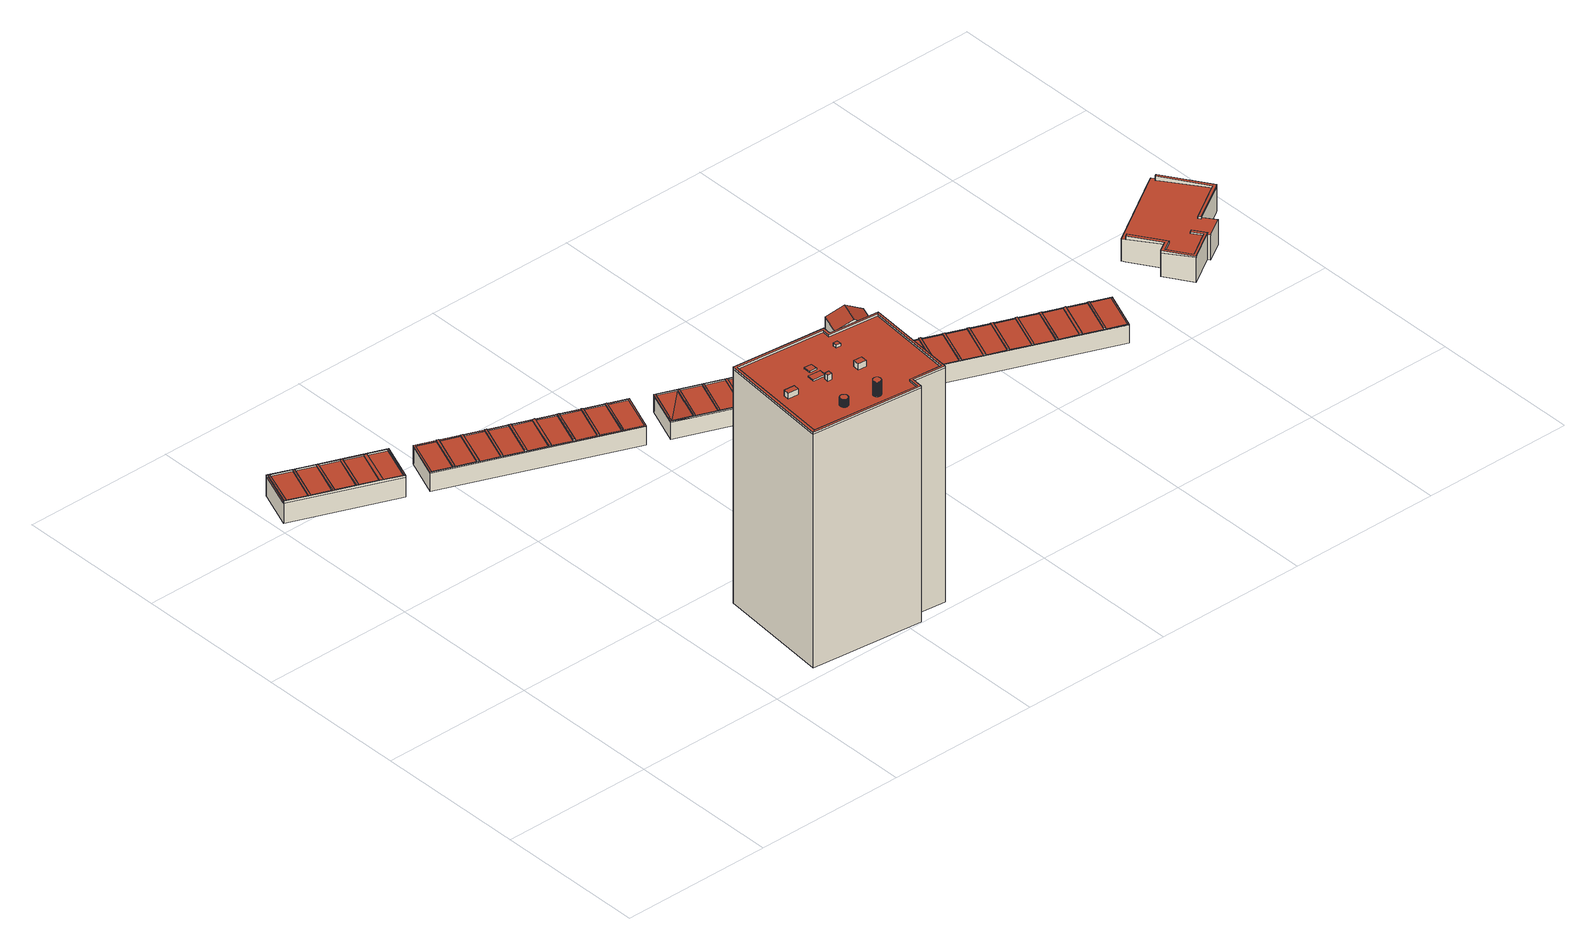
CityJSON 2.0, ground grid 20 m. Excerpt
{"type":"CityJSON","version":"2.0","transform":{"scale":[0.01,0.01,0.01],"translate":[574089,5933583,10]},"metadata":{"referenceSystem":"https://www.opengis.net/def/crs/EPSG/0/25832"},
"CityObjects":{
"building1":{"type":"Building","attributes":{"Grundfläche 2D":"291.719991","Grundhöhe NN":"10.857"},"children":["building1-1","building1-2","building1-3","building1-4","building1-5","building1-6","building1-7","building1-8","building1-9","building1-10"],"geometry":[{"type":"MultiSurface","lod":"3","boundaries":[[[0,1,2,3,4,5,6,7,8,9]],[[10,11,12,13,14,15,16,17,18,19,20,21]],[[22,23,24,25,26,27,28]],[[20,19,5,4]],[[19,18,6,5]],[[7,6,18,17]],[[8,7,17,16]],[[15,29,0,9]],[[29,30,1,0]],[[30,31,2,1]],[[31,21,3,2]],[[21,31,32,33]],[[34,35,12,11,10,21,33,36]],[[13,12,35,37]],[[14,13,37,38]],[[15,14,38,39]],[[29,15,39,40]],[[30,29,40,41]],[[22,42,32,31,30,41,43,23]],[[25,24,23,43,44]],[[26,25,44,45]],[[27,26,45,46]],[[28,27,46,47]],[[22,28,47,42]],[[37,35,34,36,33,32,42,47,46,45,44,43,41,40,39,38]]],"semantics":{"surfaces":[{"type":"RoofSurface"},{"type":"WallSurface"},{"type":"GroundSurface"}],"values":[0,0,0,1,1,1,1,1,1,1,1,1,1,1,1,1,1,1,1,1,1,1,1,1,2]}}]},
"building1-1":{"type":"BuildingInstallation","parents":["building1"],"geometry":[{"type":"MultiSurface","lod":"3","boundaries":[[[48,49,50,51,52,53,54,55,56,57,58,59,60,61,62,63,64,65,66,67,68,69,70,71,72,73,74,75,76,77,78,79,80,81,82,83,84,85,86,87,88,89,90,91,92,93,94,95]],[[56,55,96,97]],[[57,56,97,98]],[[58,57,98,99]],[[59,58,99,100]],[[53,52,101,102]],[[54,53,102,103]],[[55,54,103,96]],[[60,59,100,104]],[[61,60,104,105]],[[62,61,105,106]],[[63,62,106,107]],[[64,63,107,108]],[[65,64,108,109]],[[66,65,109,110]],[[67,66,110,111]],[[68,67,111,112]],[[69,68,112,113]],[[70,69,113,114]],[[71,70,114,115]],[[72,71,115,116]],[[73,72,116,117]],[[74,73,117,118]],[[75,74,118,119]],[[76,75,119,120]],[[77,76,120,121]],[[78,77,121,122]],[[79,78,122,123]],[[80,79,123,124]],[[81,80,124,125]],[[82,81,125,126]],[[83,82,126,127]],[[84,83,127,128]],[[85,84,128,129]],[[86,85,129,130]],[[87,86,130,131]],[[88,87,131,132]],[[89,88,132,133]],[[90,89,133,134]],[[91,90,134,135]],[[92,91,135,136]],[[93,92,136,137]],[[94,93,137,138]],[[95,94,138,139]],[[48,95,139,140]],[[49,48,140,141]],[[50,49,141,142]],[[51,50,142,143]],[[52,51,143,101]]],"semantics":{"surfaces":[{"type":"RoofSurface"},{"type":"WallSurface"}],"values":[0,1,1,1,1,1,1,1,1,1,1,1,1,1,1,1,1,1,1,1,1,1,1,1,1,1,1,1,1,1,1,1,1,1,1,1,1,1,1,1,1,1,1,1,1,1,1,1,1]}}]},
"building1-2":{"type":"BuildingInstallation","parents":["building1"],"geometry":[{"type":"MultiSurface","lod":"3","boundaries":[[[144,145,146,147]],[[147,146,148,149]],[[144,147,149,150]],[[150,151,145,144]],[[151,148,146,145]]],"semantics":{"surfaces":[{"type":"RoofSurface"},{"type":"WallSurface"}],"values":[0,1,1,1,1]}}]},
"building1-3":{"type":"BuildingInstallation","parents":["building1"],"geometry":[{"type":"MultiSurface","lod":"3","boundaries":[[[152,153,154,155]],[[155,154,156,157]],[[152,155,157,158]],[[153,152,158,159]],[[154,153,159,156]]],"semantics":{"surfaces":[{"type":"RoofSurface"},{"type":"WallSurface"}],"values":[0,1,1,1,1]}}]},
"building1-4":{"type":"BuildingInstallation","parents":["building1"],"geometry":[{"type":"MultiSurface","lod":"3","boundaries":[[[160,161,162]],[[160,162,163]],[[160,163,164]],[[165,164,166]],[[167,168,169]],[[170,168,167]],[[171,170,172]],[[173,174,171,175]],[[173,175,176]],[[177,178,179]],[[180,177,181]],[[182,180,183]],[[184,180,182]],[[185,184,186]],[[185,186,187]],[[188,189,190,191,192,193,194,195,160,164,165,196,197,198,199,200,168,170,171,174,201,178,177,180,184,185,202]],[[193,192,203]],[[194,193,204]],[[195,194,205]],[[206,160,195,207]],[[162,161,208,209]],[[163,162,209,210]],[[207,195,211,212]],[[206,207,212,213]],[[160,206,213,214]],[[161,160,214,208]],[[164,163,210,215]],[[166,164,215,216]],[[165,166,216,217]],[[196,165,217,218]],[[197,196,218,219]],[[198,197,219,220]],[[199,198,220,221]],[[200,199,221,222]],[[168,200,222,223]],[[169,168,223,224]],[[167,169,224,225]],[[170,167,225,226]],[[172,170,226,227]],[[171,172,227,228]],[[175,171,228,229]],[[176,175,229,230]],[[173,176,230,231]],[[174,173,231,232]],[[201,174,232,233]],[[178,201,233,234]],[[179,178,234,235]],[[177,179,235,236]],[[181,177,236,237]],[[180,181,237,238]],[[183,180,238,239]],[[182,183,239,240]],[[184,182,240,241]],[[186,184,241,242]],[[187,186,242,243]],[[185,187,243,244]],[[202,185,244,245]],[[188,202,245,246]],[[189,188,246,247]],[[190,189,247,248]],[[191,190,248,249]],[[192,191,249,250]],[[203,192,250,251]],[[193,203,251,252]],[[204,193,252,253]],[[194,204,253,254]],[[205,194,254,255]],[[195,205,255,211]]],"semantics":{"surfaces":[{"type":"RoofSurface"},{"type":"WallSurface"}],"values":[0,0,0,0,0,0,0,0,0,0,0,0,0,0,0,0,0,0,0,0,1,1,1,1,1,1,1,1,1,1,1,1,1,1,1,1,1,1,1,1,1,1,1,1,1,1,1,1,1,1,1,1,1,1,1,1,1,1,1,1,1,1,1,1,1,1,1,1]}}]},
"building1-5":{"type":"BuildingInstallation","parents":["building1"],"geometry":[{"type":"MultiSurface","lod":"3","boundaries":[[[256,257,258,259]],[[259,258,260,261]],[[256,259,261,262]],[[257,256,262,263]],[[258,257,263,260]]],"semantics":{"surfaces":[{"type":"RoofSurface"},{"type":"WallSurface"}],"values":[0,1,1,1,1]}}]},
"building1-6":{"type":"BuildingInstallation","parents":["building1"],"geometry":[{"type":"MultiSurface","lod":"3","boundaries":[[[264,265,266,267]],[[27,28,24,267,266]],[[264,267,24,25]],[[26,27,266,265]],[[25,26,265,264]]],"semantics":{"surfaces":[{"type":"RoofSurface"},{"type":"WallSurface"}],"values":[0,1,1,1,1]}}]},
"building1-7":{"type":"BuildingInstallation","parents":["building1"],"geometry":[{"type":"MultiSurface","lod":"3","boundaries":[[[268,269,270,271,272]],[[273,274,275,270,269,268]],[[275,276,271,270]],[[276,277,272,271]],[[277,273,268,272]]],"semantics":{"surfaces":[{"type":"RoofSurface"},{"type":"WallSurface"}],"values":[0,1,1,1,1]}}]},
"building1-8":{"type":"BuildingInstallation","parents":["building1"],"geometry":[{"type":"MultiSurface","lod":"3","boundaries":[[[278,279,280,281]],[[281,280,282,283]],[[278,281,283,284]],[[279,278,284,285]],[[280,279,285,282]]],"semantics":{"surfaces":[{"type":"RoofSurface"},{"type":"WallSurface"}],"values":[0,1,1,1,1]}}]},
"building1-9":{"type":"BuildingInstallation","parents":["building1"],"geometry":[{"type":"MultiSurface","lod":"3","boundaries":[[[286,287,288,289,9,8,290,291,292,4,3,293]],[[16,294,290,8]],[[294,295,291,290]],[[292,291,295,296]],[[296,20,4,292]],[[21,10,11,12,287,286,293,3]],[[12,13,288,287]],[[13,14,289,288]],[[14,15,9,289]]],"semantics":{"surfaces":[{"type":"RoofSurface"},{"type":"WallSurface"}],"values":[0,1,1,1,1,1,1,1,1]}}]},
"building1-10":{"type":"BuildingInstallation","parents":["building1"],"geometry":[{"type":"MultiSurface","lod":"3","boundaries":[[[297,298,299,300]],[[300,299,301,302]],[[297,300,302,303]],[[298,297,303,304]],[[299,298,304,301]]],"semantics":{"surfaces":[{"type":"RoofSurface"},{"type":"WallSurface"}],"values":[0,1,1,1,1]}}]},
"building2":{"type":"Building","attributes":{"Grundfläche 2D":"363.122954","Grundhöhe NN":"11.684"},"children":["building2-1","building2-2","building2-3","building2-4","building2-5","building2-6","building2-7","building2-8","building2-9","building2-10","building2-11","building2-12","building2-13","building2-14","building2-15","building2-16","building2-17","building2-18","building2-19","building2-20","building2-21"],"geometry":[{"type":"Solid","lod":"3","boundaries":[[[[305,306,307,308]],[[309,310,311,312,313,314,315,316,317,318]],[[319,318,320,321]],[[315,314,313,312,311,310,309,318,319,321]],[[320,322,321]],[[321,322,315]],[[323,324,325,326,327,328,329]],[[320,330,322]],[[330,315,322]],[[306,305,331,332]],[[307,306,332,333]],[[308,307,333,334]],[[305,308,334,331]],[[320,318,317,335,336]],[[330,320,336,337]],[[316,315,330,337,338]],[[317,316,338,335]],[[323,329,328,339,340,341]],[[342,326,325,324,323,341,343]],[[327,326,342,344]],[[328,327,344,339]],[[332,331,334,333]],[[336,335,338,337]],[[343,341,340,339,344,342]]]],"semantics":{"surfaces":[{"type":"RoofSurface"},{"type":"WallSurface"},{"type":"GroundSurface"}],"values":[[0,0,0,0,0,0,0,1,1,1,1,1,1,1,1,1,1,1,1,1,1,2,2,2]]}}]},
"building2-1":{"type":"BuildingInstallation","parents":["building2"],"geometry":[{"type":"MultiSurface","lod":"3","boundaries":[[[345,346,347,348]],[[349,350,351,348,347,352]],[[351,353,345,348]],[[354,355,356,346,345,353]],[[356,352,347,346]]],"semantics":{"surfaces":[{"type":"RoofSurface"},{"type":"WallSurface"}],"values":[0,1,1,1,1]}}]},
"building2-2":{"type":"BuildingInstallation","parents":["building2"],"geometry":[{"type":"MultiSurface","lod":"3","boundaries":[[[357,358,359,360]],[[361,362,363,360,359,364]],[[363,365,357,360]],[[366,367,368,358,357,365]],[[368,364,359,358]]],"semantics":{"surfaces":[{"type":"RoofSurface"},{"type":"WallSurface"}],"values":[0,1,1,1,1]}}]},
"building2-3":{"type":"BuildingInstallation","parents":["building2"],"geometry":[{"type":"MultiSurface","lod":"3","boundaries":[[[369,370,371,372,373,374,375,376,377,378,379,380,381,382,383,353,351,365,363,384,385,386]],[[371,370,387,388]],[[389,372,371,388]],[[375,390,391,376]],[[392,393,374,373]],[[394,395,378,377]],[[379,396,397,380]],[[381,398,399,382]],[[383,400,354,353]],[[363,362,401,384]],[[350,366,365,351]],[[305,306,386,385]],[[369,386,306,307]]],"semantics":{"surfaces":[{"type":"RoofSurface"},{"type":"WallSurface"}],"values":[0,1,1,1,1,1,1,1,1,1,1,1,1]}}]},
"building2-4":{"type":"BuildingInstallation","parents":["building2"],"geometry":[{"type":"MultiSurface","lod":"3","boundaries":[[[402,403,404,405]],[[381,380,402,405]],[[406,398,381,405,404,407]],[[397,408,409,403,402,380]],[[409,407,404,403]]],"semantics":{"surfaces":[{"type":"RoofSurface"},{"type":"WallSurface"}],"values":[0,1,1,1,1]}}]},
"building2-5":{"type":"BuildingInstallation","parents":["building2"],"geometry":[{"type":"MultiSurface","lod":"3","boundaries":[[[385,384,410,364,368,352,356,411,412,407,409,413,414,415,416,417,418,419,420,370,369,421]],[[410,384,401,422]],[[422,361,364,410]],[[349,352,368,367]],[[412,423,406,407]],[[424,411,356,355]],[[414,425,426,415]],[[427,413,409,408]],[[428,429,417,416]],[[418,430,431,419]],[[420,432,387,370]],[[307,308,421,369]],[[308,305,385,421]]],"semantics":{"surfaces":[{"type":"RoofSurface"},{"type":"WallSurface"}],"values":[0,1,1,1,1,1,1,1,1,1,1,1,1]}}]},
"building2-6":{"type":"BuildingInstallation","parents":["building2"],"geometry":[{"type":"MultiSurface","lod":"3","boundaries":[[[433,434,435,436]],[[416,415,435,434]],[[426,394,377,436,435,415]],[[377,376,433,436]],[[391,428,416,434,433,376]]],"semantics":{"surfaces":[{"type":"RoofSurface"},{"type":"WallSurface"}],"values":[0,1,1,1,1]}}]},
"building2-7":{"type":"BuildingInstallation","parents":["building2"],"geometry":[{"type":"MultiSurface","lod":"3","boundaries":[[[437,438,439,440]],[[412,411,439,438]],[[424,400,383,440,439,411]],[[383,382,437,440]],[[399,423,412,438,437,382]]],"semantics":{"surfaces":[{"type":"RoofSurface"},{"type":"WallSurface"}],"values":[0,1,1,1,1]}}]},
"building2-8":{"type":"BuildingInstallation","parents":["building2"],"geometry":[{"type":"MultiSurface","lod":"3","boundaries":[[[441,442,443,444]],[[379,378,441,444]],[[414,413,443,442]],[[427,396,379,444,443,413]],[[395,425,414,442,441,378]]],"semantics":{"surfaces":[{"type":"RoofSurface"},{"type":"WallSurface"}],"values":[0,1,1,1,1]}}]},
"building2-9":{"type":"BuildingInstallation","parents":["building2"],"geometry":[{"type":"MultiSurface","lod":"3","boundaries":[[[445,446,447,448]],[[431,392,373,448,447,419]],[[373,372,445,448]],[[389,432,420,446,445,372]],[[420,419,447,446]]],"semantics":{"surfaces":[{"type":"RoofSurface"},{"type":"WallSurface"}],"values":[0,1,1,1,1]}}]},
"building2-10":{"type":"BuildingInstallation","parents":["building2"],"geometry":[{"type":"MultiSurface","lod":"3","boundaries":[[[449,450,451,452]],[[429,390,375,452,451,417]],[[375,374,449,452]],[[393,430,418,450,449,374]],[[418,417,451,450]]],"semantics":{"surfaces":[{"type":"RoofSurface"},{"type":"WallSurface"}],"values":[0,1,1,1,1]}}]},
"building2-11":{"type":"BuildingInstallation","parents":["building2"],"geometry":[{"type":"MultiSurface","lod":"3","boundaries":[[[453,454,455,456]],[[457,458,459,456,455,460]],[[459,461,453,456]],[[462,463,464,454,453,461]],[[464,460,455,454]]],"semantics":{"surfaces":[{"type":"RoofSurface"},{"type":"WallSurface"}],"values":[0,1,1,1,1]}}]},
"building2-12":{"type":"BuildingInstallation","parents":["building2"],"geometry":[{"type":"MultiSurface","lod":"3","boundaries":[[[465,466,467,468]],[[469,470,471,468,467,472]],[[471,473,465,468]],[[474,475,476,466,465,473]],[[476,472,467,466]]],"semantics":{"surfaces":[{"type":"RoofSurface"},{"type":"WallSurface"}],"values":[0,1,1,1,1]}}]},
"building2-13":{"type":"BuildingInstallation","parents":["building2"],"geometry":[{"type":"MultiSurface","lod":"3","boundaries":[[[477,478,479,480,481,482,483,484,485]],[[486,487,488,482,481,489]],[[488,490,483,482]],[[309,310,311,485,484,483,490]],[[311,491,477,485]],[[491,312,478,477]],[[312,313,314,492,480,479,478]],[[492,489,481,480]]],"semantics":{"surfaces":[{"type":"RoofSurface"},{"type":"WallSurface"}],"values":[0,1,1,1,1,1,1,1]}}]},
"building2-14":{"type":"BuildingInstallation","parents":["building2"],"geometry":[{"type":"MultiSurface","lod":"3","boundaries":[[[493,494,495,496]],[[497,498,499,496,495,500]],[[499,501,493,496]],[[502,503,504,494,493,501]],[[504,500,495,494]]],"semantics":{"surfaces":[{"type":"RoofSurface"},{"type":"WallSurface"}],"values":[0,1,1,1,1]}}]},
"building2-15":{"type":"BuildingInstallation","parents":["building2"],"geometry":[{"type":"MultiSurface","lod":"3","boundaries":[[[505,506,507,508]],[[509,510,511,508,507,512]],[[511,513,505,508]],[[514,515,516,506,505,513]],[[516,512,507,506]]],"semantics":{"surfaces":[{"type":"RoofSurface"},{"type":"WallSurface"}],"values":[0,1,1,1,1]}}]},
"building2-16":{"type":"BuildingInstallation","parents":["building2"],"geometry":[{"type":"MultiSurface","lod":"3","boundaries":[[[517,518,519,520]],[[521,522,523,520,519,524]],[[523,525,517,520]],[[526,527,528,518,517,525]],[[528,524,519,518]]],"semantics":{"surfaces":[{"type":"RoofSurface"},{"type":"WallSurface"}],"values":[0,1,1,1,1]}}]},
"building2-17":{"type":"BuildingInstallation","parents":["building2"],"geometry":[{"type":"MultiSurface","lod":"3","boundaries":[[[529,530,531,532]],[[533,534,535,532,531,536]],[[535,537,529,532]],[[538,539,540,530,529,537]],[[540,536,531,530]]],"semantics":{"surfaces":[{"type":"RoofSurface"},{"type":"WallSurface"}],"values":[0,1,1,1,1]}}]},
"building2-18":{"type":"BuildingInstallation","parents":["building2"],"geometry":[{"type":"MultiSurface","lod":"3","boundaries":[[[322,321,541,542,490,488,525,523,473,471,501,499,513,511,543,544,537,535,461,459,545,546,547]],[[541,321,548]],[[490,542,541,548,319,309]],[[488,487,526,525]],[[523,522,474,473]],[[471,470,502,501]],[[499,498,514,513]],[[511,510,549,543]],[[544,550,538,537]],[[535,534,462,461]],[[459,458,551,545]],[[317,318,320,547,546]],[[322,547,320]]],"semantics":{"surfaces":[{"type":"RoofSurface"},{"type":"WallSurface"}],"values":[0,1,1,1,1,1,1,1,1,1,1,1,1]}}]},
"building2-19":{"type":"BuildingInstallation","parents":["building2"],"geometry":[{"type":"MultiSurface","lod":"3","boundaries":[[[546,545,552,460,464,536,540,553,554,512,516,500,504,472,476,524,528,489,492,321,322,555]],[[524,476,475,521]],[[552,545,551,556]],[[457,460,552,556]],[[554,557,509,512]],[[558,553,540,539]],[[463,533,536,464]],[[500,516,515,497]],[[503,469,472,504]],[[527,486,489,528]],[[314,321,492]],[[315,316,555,322]],[[316,317,546,555]]],"semantics":{"surfaces":[{"type":"RoofSurface"},{"type":"WallSurface"}],"values":[0,1,1,1,1,1,1,1,1,1,1,1,1]}}]},
"building2-20":{"type":"BuildingInstallation","parents":["building2"],"geometry":[{"type":"MultiSurface","lod":"3","boundaries":[[[559,560,561,562]],[[558,550,544,562,561,553]],[[544,543,559,562]],[[549,557,554,560,559,543]],[[554,553,561,560]]],"semantics":{"surfaces":[{"type":"RoofSurface"},{"type":"WallSurface"}],"values":[0,1,1,1,1]}}]},
"building2-21":{"type":"BuildingInstallation","parents":["building2"],"geometry":[{"type":"MultiSurface","lod":"3","boundaries":[[[563,564,565,566,567,568,569]],[[564,570,571,565]],[[572,573,574,575,576,577,578,579,580,581,582,583,584,585,571,570,586,587,588]],[[589,577,576]],[[589,590,591,592,567,566,593,594,595,596,597,598,599,600]],[[589,600,577]],[[566,585,584,593]],[[582,595,594,583]],[[596,581,580,597]],[[598,579,578,599]],[[324,601,564,563]],[[570,564,601,602]],[[602,325,586,570]],[[325,326,587,586]],[[574,573,572,588,587,326,327,576,575]],[[327,328,589,576]],[[592,591,590,589,328,329,323,569,568,567]],[[323,324,563,569]],[[585,603,604,571]],[[566,605,603,585]],[[606,605,566,565]],[[604,606,565,571]],[[607,608,582,581]],[[596,609,607,581]],[[595,610,609,596]],[[608,610,595,582]],[[611,612,584,583]],[[613,611,583,594]],[[593,614,613,594]],[[612,614,593,584]],[[615,580,579,616]],[[598,617,616,579]],[[618,617,598,597]],[[615,618,597,580]],[[577,619,620,578]],[[621,619,577,600]],[[599,622,621,600]],[[620,622,599,578]]],"semantics":{"surfaces":[{"type":"RoofSurface"},{"type":"WallSurface"}],"values":[0,0,0,0,0,0,0,0,0,0,1,1,1,1,1,1,1,1,1,1,1,1,1,1,1,1,1,1,1,1,1,1,1,1,1,1,1,1]}}]},
"building3":{"type":"Building","attributes":{"Grundfläche 2D":"13.241636","Grundhöhe NN":"11.432"},"geometry":[{"type":"Solid","lod":"3","boundaries":[[[[623,624,625,626]],[[627,624,623,628]],[[626,625,629,630]],[[628,623,626,630,631]],[[627,628,631,632]],[[629,625,624,627,632]],[[630,629,632,631]]]],"semantics":{"surfaces":[{"type":"RoofSurface"},{"type":"WallSurface"},{"type":"GroundSurface"}],"values":[[0,0,1,1,1,1,2]]}}]},
"building4":{"type":"Building","attributes":{"Grundfläche 2D":"142.377246","Grundhöhe NN":"11.334"},"children":["building4-1","building4-2","building4-3","building4-4","building4-5","building4-6","building4-7","building4-8","building4-9","building4-10"],"geometry":[{"type":"Solid","lod":"3","boundaries":[[[[633,634,635,636]],[[634,633,637,638]],[[635,634,638,639]],[[636,635,639,640]],[[633,636,640,637]],[[638,637,640,639]]]],"semantics":{"surfaces":[{"type":"RoofSurface"},{"type":"WallSurface"},{"type":"GroundSurface"}],"values":[[0,1,1,1,1,2]]}}]},
"building4-1":{"type":"BuildingInstallation","parents":["building4"],"geometry":[{"type":"MultiSurface","lod":"3","boundaries":[[[641,642,643,644,645,646,647,648,649,650,651,652,653,654,655,656,657,658,659,660,661,662]],[[633,634,659,658]],[[634,635,660,659]],[[662,661,663,664]],[[664,665,641,662]],[[666,667,643,642]],[[644,668,669,645]],[[648,670,671,649]],[[672,647,646,673]],[[651,650,674,675]],[[653,652,676,677]],[[678,655,654,679]],[[656,680,681,657]]],"semantics":{"surfaces":[{"type":"RoofSurface"},{"type":"WallSurface"}],"values":[0,1,1,1,1,1,1,1,1,1,1,1,1]}}]},
"building4-2":{"type":"BuildingInstallation","parents":["building4"],"geometry":[{"type":"MultiSurface","lod":"3","boundaries":[[[682,683,684,685]],[[675,686,687,685,684,651]],[[687,688,682,685]],[[689,676,652,683,682,688]],[[652,651,684,683]]],"semantics":{"surfaces":[{"type":"RoofSurface"},{"type":"WallSurface"}],"values":[0,1,1,1,1]}}]},
"building4-3":{"type":"BuildingInstallation","parents":["building4"],"geometry":[{"type":"MultiSurface","lod":"3","boundaries":[[[690,691,692,693]],[[669,694,695,693,692,645]],[[695,696,690,693]],[[697,673,646,691,690,696]],[[646,645,692,691]]],"semantics":{"surfaces":[{"type":"RoofSurface"},{"type":"WallSurface"}],"values":[0,1,1,1,1]}}]},
"building4-4":{"type":"BuildingInstallation","parents":["building4"],"geometry":[{"type":"MultiSurface","lod":"3","boundaries":[[[698,699,700,701]],[[678,702,703,701,700,655]],[[703,704,698,701]],[[705,680,656,699,698,704]],[[656,655,700,699]]],"semantics":{"surfaces":[{"type":"RoofSurface"},{"type":"WallSurface"}],"values":[0,1,1,1,1]}}]},
"building4-5":{"type":"BuildingInstallation","parents":["building4"],"geometry":[{"type":"MultiSurface","lod":"3","boundaries":[[[706,707,708,709]],[[710,711,709,708]],[[712,670,648,706,709,711]],[[648,647,707,706]],[[672,713,710,708,707,647]]],"semantics":{"surfaces":[{"type":"RoofSurface"},{"type":"WallSurface"}],"values":[0,1,1,1,1]}}]},
"building4-6":{"type":"BuildingInstallation","parents":["building4"],"geometry":[{"type":"MultiSurface","lod":"3","boundaries":[[[714,704,703,715,716,688,687,717,718,711,710,696,695,719,720,721,722,661,660,723,658,657]],[[635,636,723,660]],[[636,633,658,723]],[[714,657,681,724]],[[714,724,705,704]],[[702,725,715,703]],[[716,726,689,688]],[[687,686,727,717]],[[728,712,711,718]],[[710,713,697,696]],[[720,729,730,721]],[[694,731,719,695]],[[732,663,661,722]]],"semantics":{"surfaces":[{"type":"RoofSurface"},{"type":"WallSurface"}],"values":[0,1,1,1,1,1,1,1,1,1,1,1,1]}}]},
"building4-7":{"type":"BuildingInstallation","parents":["building4"],"geometry":[{"type":"MultiSurface","lod":"3","boundaries":[[[733,734,735,736]],[[654,653,735,734]],[[677,726,716,736,735,653]],[[716,715,733,736]],[[725,679,654,734,733,715]]],"semantics":{"surfaces":[{"type":"RoofSurface"},{"type":"WallSurface"}],"values":[0,1,1,1,1]}}]},
"building4-8":{"type":"BuildingInstallation","parents":["building4"],"geometry":[{"type":"MultiSurface","lod":"3","boundaries":[[[737,738,739,740]],[[665,732,722,740,739,641]],[[722,721,737,740]],[[730,666,642,738,737,721]],[[642,641,739,738]]],"semantics":{"surfaces":[{"type":"RoofSurface"},{"type":"WallSurface"}],"values":[0,1,1,1,1]}}]},
"building4-9":{"type":"BuildingInstallation","parents":["building4"],"geometry":[{"type":"MultiSurface","lod":"3","boundaries":[[[741,742,743,744]],[[644,643,743,742]],[[667,729,720,744,743,643]],[[720,719,741,744]],[[731,668,644,742,741,719]]],"semantics":{"surfaces":[{"type":"RoofSurface"},{"type":"WallSurface"}],"values":[0,1,1,1,1]}}]},
"building4-10":{"type":"BuildingInstallation","parents":["building4"],"geometry":[{"type":"MultiSurface","lod":"3","boundaries":[[[745,746,747,748]],[[671,728,718,748,747,649]],[[718,717,745,748]],[[727,674,650,746,745,717]],[[650,649,747,746]]],"semantics":{"surfaces":[{"type":"RoofSurface"},{"type":"WallSurface"}],"values":[0,1,1,1,1]}}]},
"building5":{"type":"Building","attributes":{"Grundfläche 2D":"109.364040","Grundhöhe NN":"10.824"},"children":["building5-1","building5-2"],"geometry":[{"type":"Solid","lod":"3","boundaries":[[[[749,750,751,752,753,754,755,756,757,758,759,760,761,762,763,764,765]],[[766,754,753,752,767,768]],[[756,755,754,766,769]],[[757,756,769,770]],[[771,759,758,757,770,772]],[[773,761,760,759,771,774]],[[775,763,762,761,773,776]],[[765,764,763,775,777]],[[749,765,777,778]],[[750,749,778,779]],[[751,750,779,780]],[[752,751,780,767]],[[772,770,769,766,768,767,780,779,778,777,775,776,773,774,771]]]],"semantics":{"surfaces":[{"type":"RoofSurface"},{"type":"WallSurface"},{"type":"GroundSurface"}],"values":[[0,1,1,1,1,1,1,1,1,1,1,1,2]]}}]},
"building5-1":{"type":"BuildingInstallation","parents":["building5"],"geometry":[{"type":"MultiSurface","lod":"3","boundaries":[[[781,782,783,784,785,786,787,788,789,790,791,792,793,794]],[[760,761,786,785]],[[761,762,763,788,787,786]],[[763,764,765,789,788]],[[765,749,795,791,790,789]],[[796,792,791,795]],[[796,797,793,792]],[[797,798,794,793]],[[781,794,798,799]],[[782,781,799,800]],[[783,782,800,801]],[[802,784,783,801]],[[785,784,802,760]]],"semantics":{"surfaces":[{"type":"RoofSurface"},{"type":"WallSurface"}],"values":[0,1,1,1,1,1,1,1,1,1,1,1,1]}}]},
"building5-2":{"type":"BuildingInstallation","parents":["building5"],"geometry":[{"type":"MultiSurface","lod":"3","boundaries":[[[803,804,805,806,807,808,809,810,811,812]],[[806,805,813,814]],[[753,754,809,808,807,806,814,752]],[[755,756,810,809,754]],[[756,815,811,810]],[[815,816,812,811]],[[803,812,816,817]],[[813,805,804,803,817,818]]],"semantics":{"surfaces":[{"type":"RoofSurface"},{"type":"WallSurface"}],"values":[0,1,1,1,1,1,1,1]}}]}
},
"vertices":[
[4081,1444,3344],[4092,1551,3344],[2848,1678,3344],[2692,161,3344],[2727,187,3344],[2875,1645,3344],[4059,1524,3344],[4048,1418,3344],[4719,1349,3344],[4751,1376,3344],[2735,156,3315],[2772,153,3315],[4171,9,3315],[4187,161,3315],[4622,116,3315],[4751,1376,3315],[4719,1349,3315],[4048,1418,3315],[4059,1524,3315],[2875,1645,3315],[2727,187,3315],[2692,161,3315],[3699,1591,564],[4017,1558,564],[4048,1862,564],[4054,1926,564],[3701,1962,564],[3694,1898,564],[3730,1894,564],[4081,1444,3315],[4092,1551,3315],[2848,1678,3315],[2848,1678,86],[2692,161,86],[2772,153,86],[4171,9,86],[2735,156,86],[4187,161,86],[4622,116,86],[4751,1376,86],[4081,1444,86],[4092,1551,86],[3699,1591,86],[4017,1558,86],[4054,1926,86],[3701,1962,86],[3694,1898,86],[3730,1894,86],
[3718,204,3516],[3725,203,3516],[3732,203,3516],[3739,204,3516],[3745,206,3516],[3751,209,3516],[3756,212,3516],[3760,216,3516],[3764,220,3516],[3768,224,3516],[3771,229,3516],[3773,235,3516],[3775,242,3516],[3776,249,3516],[3776,256,3516],[3775,263,3516],[3773,270,3516],[3770,276,3516],[3767,282,3516],[3762,288,3516],[3758,292,3516],[3753,295,3516],[3747,298,3516],[3742,300,3516],[3737,302,3516],[3731,303,3516],[3725,303,3516],[3718,302,3516],[3712,300,3516],[3705,298,3516],[3699,294,3516],[3693,290,3516],[3688,285,3516],[3684,279,3516],[3681,273,3516],[3679,266,3516],[3677,260,3516],[3677,254,3516],[3677,248,3516],[3678,242,3516],[3679,237,3516],[3681,232,3516],[3684,226,3516],[3688,221,3516],[3693,216,3516],[3698,212,3516],[3704,208,3516],[3711,205,3516],[3760,216,3315],[3764,220,3315],[3768,224,3315],[3771,229,3315],[3773,235,3315],[3745,206,3315],[3751,209,3315],[3756,212,3315],[3775,242,3315],[3776,249,3315],[3776,256,3315],[3775,263,3315],[3773,270,3315],[3770,276,3315],[3767,282,3315],[3762,288,3315],[3758,292,3315],[3753,295,3315],[3747,298,3315],[3742,300,3315],[3737,302,3315],[3731,303,3315],[3725,303,3315],[3718,302,3315],[3712,300,3315],[3705,298,3315],[3699,294,3315],[3693,290,3315],[3688,285,3315],[3684,279,3315],[3681,273,3315],[3679,266,3315],[3677,260,3315],[3677,254,3315],[3677,248,3315],[3678,242,3315],[3679,237,3315],[3681,232,3315],[3684,226,3315],[3688,221,3315],[3693,216,3315],[3698,212,3315],[3704,208,3315],[3711,205,3315],[3718,204,3315],[3725,203,3315],[3732,203,3315],[3739,204,3315],
[3881,818,3400],[3875,734,3400],[3986,725,3400],[3993,809,3400],[3986,725,3315],[3993,809,3315],[3881,818,3315],[3875,734,3315],
[3436,1059,3334],[3535,1052,3334],[3542,1146,3334],[3444,1153,3334],[3542,1146,3315],[3444,1153,3315],[3436,1059,3315],[3535,1052,3315],
[3355,314,3422],[3359,318,3422],[3362,323,3422],[3365,328,3422],[3367,334,3422],[3369,348,3422],[3369,341,3422],[3343,395,3423],[3354,387,3423],[3348,391,3423],[3337,397,3423],[3325,400,3423],[3331,399,3423],[3307,400,3424],[3301,398,3424],[3320,401,3424],[3314,401,3424],[3278,381,3424],[3289,391,3424],[3283,387,3424],[3271,368,3424],[3274,375,3424],[3268,355,3423],[3269,362,3423],[3267,348,3423],[3271,330,3423],[3268,342,3423],[3269,336,3423],[3277,320,3423],[3281,315,3423],[3286,311,3423],[3291,307,3423],[3297,303,3422],[3311,299,3422],[3326,299,3422],[3340,303,3422],[3369,355,3423],[3368,362,3423],[3366,369,3423],[3362,376,3423],[3358,382,3423],[3295,395,3424],[3274,325,3423],[3304,301,3422],[3319,299,3422],[3333,301,3422],[3351,310,3422],[3345,306,3422],[3359,318,3315],[3362,323,3315],[3365,328,3315],[3340,303,3315],[3345,306,3315],[3351,310,3315],[3355,314,3315],[3367,334,3315],[3369,341,3315],[3369,348,3315],[3369,355,3315],[3368,362,3315],[3366,369,3315],[3362,376,3315],[3358,382,3315],[3354,387,3315],[3348,391,3315],[3343,395,3315],[3337,397,3315],[3331,399,3315],[3325,400,3315],[3320,401,3315],[3314,401,3315],[3307,400,3315],[3301,398,3315],[3295,395,3315],[3289,391,3315],[3283,387,3315],[3278,381,3315],[3274,375,3315],[3271,368,3315],[3269,362,3315],[3268,355,3315],[3267,348,3315],[3268,342,3315],[3269,336,3315],[3271,330,3315],[3274,325,3315],[3277,320,3315],[3281,315,3315],[3286,311,3315],[3291,307,3315],[3297,303,3315],[3304,301,3315],[3311,299,3315],[3319,299,3315],[3326,299,3315],[3333,301,3315],
[4032,1260,3356],[3973,1263,3356],[3970,1206,3356],[4029,1203,3356],[3970,1206,3315],[4029,1203,3315],[4032,1260,3315],[3973,1263,3315],
[4054,1926,575],[3701,1962,575],[3694,1898,575],[4048,1862,575],
[3535,991,3334],[3529,992,3334],[3370,1008,3334],[3360,912,3334],[3525,895,3334],[3535,991,3315],[3529,992,3315],[3370,1008,3315],[3360,912,3315],[3525,895,3315],
[3478,802,3396],[3538,797,3396],[3543,855,3396],[3483,860,3396],[3543,855,3315],[3483,860,3315],[3478,802,3315],[3538,797,3315],
[2772,153,3344],[4171,9,3344],[4187,161,3344],[4622,116,3344],[4596,149,3344],[4160,194,3344],[4145,42,3344],[2735,156,3344],[4596,149,3315],[4160,194,3315],[4145,42,3315],
[2932,920,3396],[2926,844,3396],[3067,832,3396],[3074,908,3396],[3067,832,3315],[3074,908,3315],[2932,920,3315],[2926,844,3315],
[4250,4984,419],[1862,5930,419],[1658,5417,419],[4046,4470,419],[4772,4759,401],[4696,4569,401],[4692,4559,401],[4691,4555,401],[4689,4551,401],[4581,4277,401],[4576,4264,401],[6714,3418,401],[6915,3926,401],[4777,4772,401],[4766,4762,401],[4520,4874,401],[4337,4373,415],[4319,4365,415],[238,6576,440],[232,6562,440],[40,6076,440],[34,6062,440],[1384,5523,440],[1589,6037,440],[251,6571,440],[4319,4365,401],[4250,4984,168],[1862,5930,168],[1658,5417,168],[4046,4470,168],[6915,3926,168],[4520,4874,168],[4319,4365,168],[6714,3418,168],[1589,6037,168],[251,6571,168],[238,6576,168],[34,6062,168],[232,6562,168],[1384,5523,168],
[3706,5181,445],[3515,4699,445],[3535,4691,445],[3726,5173,445],[3535,4691,419],[3726,5173,419],[3726,5173,429],[3535,4691,429],[3706,5181,429],[3706,5181,419],[3515,4699,419],[3515,4699,429],
[3973,5076,445],[3782,4593,445],[3799,4586,445],[3990,5069,445],[3799,4586,419],[3990,5069,419],[3990,5069,429],[3799,4586,429],[3973,5076,429],[3973,5076,419],[3782,4593,419],[3782,4593,429],
[1658,5417,429],[1680,5425,429],[1871,5908,429],[2104,5816,429],[2128,5807,429],[2373,5709,429],[2397,5700,429],[2639,5604,429],[2659,5596,429],[2903,5499,429],[2927,5490,429],[3166,5395,429],[3194,5384,429],[3438,5288,429],[3459,5279,429],[4228,4975,429],[4250,4984,429],[1862,5930,429],[1680,5425,419],[1871,5908,419],[2104,5816,419],[2397,5700,419],[2639,5604,419],[2128,5807,419],[2373,5709,419],[2659,5596,419],[2903,5499,419],[2927,5490,419],[3166,5395,419],[3194,5384,419],[3438,5288,419],[3459,5279,419],[4228,4975,419],
[3166,5395,445],[2975,4913,445],[3003,4902,445],[3194,5384,445],[3003,4902,419],[3003,4902,429],[2975,4913,419],[2975,4913,429],
[4037,4492,429],[3268,4797,429],[3247,4805,429],[2736,5007,429],[2712,5017,429],[2468,5113,429],[2448,5121,429],[2206,5217,429],[2182,5227,429],[1936,5324,429],[1913,5333,429],[4046,4470,429],[4037,4492,419],[3247,4805,419],[3268,4797,419],[2712,5017,419],[2468,5113,419],[2736,5007,419],[2448,5121,419],[2206,5217,419],[2182,5227,419],[1936,5324,419],[1913,5333,419],
[2639,5604,445],[2448,5121,445],[2468,5113,445],[2659,5596,445],
[3438,5288,445],[3247,4805,445],[3268,4797,445],[3459,5279,445],
[2903,5499,445],[2712,5017,445],[2736,5007,445],[2927,5490,445],
[2104,5816,445],[1913,5333,445],[1936,5324,445],[2128,5807,445],
[2373,5709,445],[2182,5227,445],[2206,5217,445],[2397,5700,445],
[6634,4022,422],[6443,3540,422],[6471,3529,422],[6662,4011,422],[6471,3529,401],[6662,4011,401],[6662,4011,415],[6471,3529,415],[6634,4022,415],[6634,4022,401],[6443,3540,401],[6443,3540,415],
[5300,4550,422],[5109,4068,422],[5131,4059,422],[5322,4542,422],[5131,4059,401],[5322,4542,401],[5322,4542,415],[5131,4059,415],[5300,4550,415],[5300,4550,401],[5109,4068,401],[5109,4068,415],
[4691,4556,422],[4691,4555,422],[4689,4551,422],[4581,4277,422],[4598,4270,422],[4789,4753,422],[4772,4759,422],[4696,4569,422],[4692,4559,422],[4598,4270,401],[4789,4753,401],[4789,4753,415],[4598,4270,415],[4772,4759,415],[4691,4556,401],[4581,4277,415],
[5571,4443,422],[5380,3961,422],[5400,3953,422],[5591,4435,422],[5400,3953,401],[5591,4435,401],[5591,4435,415],[5400,3953,415],[5571,4443,415],[5571,4443,401],[5380,3961,401],[5380,3961,415],
[5839,4337,422],[5648,3854,422],[5667,3847,422],[5858,4329,422],[5667,3847,401],[5858,4329,401],[5858,4329,415],[5667,3847,415],[5839,4337,415],[5839,4337,401],[5648,3854,401],[5648,3854,415],
[5042,4652,422],[4851,4170,422],[4870,4162,422],[5061,4645,422],[4870,4162,401],[5061,4645,401],[5061,4645,415],[4870,4162,415],[5042,4652,415],[5042,4652,401],[4851,4170,401],[4851,4170,415],
[6368,4128,422],[6177,3645,422],[6200,3636,422],[6391,4119,422],[6200,3636,401],[6391,4119,401],[6391,4119,415],[6200,3636,415],[6368,4128,415],[6368,4128,401],[6177,3645,401],[6177,3645,415],
[4528,4856,415],[4766,4762,415],[6102,4233,415],[6124,4224,415],[6897,3918,415],[6915,3926,415],[4520,4874,415],[4528,4856,401],[6102,4233,401],[6124,4224,401],[6897,3918,401],
[6706,3435,415],[5933,3742,415],[5911,3750,415],[6714,3418,415],[6706,3435,401],[5911,3750,401],[5933,3742,401],
[6102,4233,422],[5911,3750,422],[5933,3742,422],[6124,4224,422],
[232,6562,458],[245,6557,458],[267,6549,458],[518,6449,458],[523,6462,458],[251,6571,458],[238,6576,458],[52,6071,471],[73,6062,471],[319,5948,470],[580,5844,470],[846,5738,470],[1103,5635,470],[1384,5523,469],[1376,5543,469],[1144,5635,470],[1109,5649,470],[874,5743,470],[851,5752,470],[608,5849,470],[586,5858,470],[344,5954,470],[324,5962,470],[40,6076,471],[34,6062,471],[46,6057,471],[1589,6037,457],[1308,6149,457],[1051,6252,458],[785,6358,458],[538,6441,458],[780,6344,458],[802,6335,458],[1045,6238,457],[1068,6229,457],[1303,6136,457],[1338,6122,457],[1567,6030,457],[245,6557,440],[52,6071,440],[324,5962,440],[73,6062,440],[518,6449,440],[267,6549,440],[851,5752,440],[608,5849,440],[1045,6238,440],[802,6335,440],[586,5858,440],[344,5954,440],[780,6344,440],[538,6441,440],[874,5743,440],[1109,5649,440],[1303,6136,440],[1068,6229,440],[1376,5543,440],[1144,5635,440],[1567,6030,440],[1338,6122,440],
[7092,4397,459],[7197,4669,459],[6978,4753,349],[6873,4481,349],[7402,4590,349],[7298,4318,349],[6978,4753,143],[6873,4481,143],[7298,4318,143],[7402,4590,143],
[6985,3302,382],[9379,2351,382],[9583,2865,382],[7189,3815,382],[6985,3302,133],[9379,2351,133],[9583,2865,133],[7189,3815,133],
[9129,2463,387],[9108,2472,387],[8867,2567,387],[8838,2579,387],[8597,2675,387],[8574,2683,387],[8334,2779,387],[8311,2788,387],[8064,2886,387],[8040,2896,387],[7801,2990,387],[7777,3000,387],[7531,3098,387],[7508,3107,387],[7265,3203,387],[7245,3211,387],[7000,3308,387],[6985,3302,387],[9379,2351,387],[9583,2865,387],[9568,2858,387],[9373,2367,387],[9568,2858,382],[9373,2367,382],[9129,2463,382],[9108,2472,382],[8867,2567,382],[8838,2579,382],[8597,2675,382],[8311,2788,382],[8064,2886,382],[8334,2779,382],[8574,2683,382],[8040,2896,382],[7801,2990,382],[7777,3000,382],[7531,3098,382],[7265,3203,382],[7508,3107,382],[7245,3211,382],[7000,3308,382],
[7972,3492,402],[7777,3000,402],[7801,2990,402],[7996,3482,402],[7996,3482,382],[7996,3482,387],[7972,3492,387],[7972,3492,382],
[8770,3175,402],[8574,2683,402],[8597,2675,402],[8792,3166,402],[8792,3166,382],[8792,3166,387],[8770,3175,387],[8770,3175,382],
[7440,3703,407],[7245,3211,407],[7265,3203,407],[7460,3695,407],[7460,3695,382],[7460,3695,387],[7440,3703,387],[7440,3703,382],
[8311,2788,402],[8334,2779,402],[8529,3271,402],[8506,3280,402],[8529,3271,387],[8506,3280,387],[8506,3280,382],[8529,3271,382],
[7195,3800,387],[7703,3598,387],[7726,3589,387],[8235,3387,387],[8259,3378,387],[9033,3070,387],[9062,3059,387],[9303,2963,387],[9324,2955,387],[7189,3815,387],[7195,3800,382],[7703,3598,382],[7726,3589,382],[8235,3387,382],[8259,3378,382],[9062,3059,382],[9303,2963,382],[9033,3070,382],[9324,2955,382],
[7703,3598,402],[7508,3107,402],[7531,3098,402],[7726,3589,402],
[9303,2963,402],[9108,2472,402],[9129,2463,402],[9324,2955,402],
[9033,3070,402],[8838,2579,402],[8867,2567,402],[9062,3059,402],
[8235,3387,402],[8040,2896,402],[8064,2886,402],[8259,3378,402],
[11131,2999,426],[11150,2966,427],[11407,3124,427],[11306,3288,419],[11791,3593,419],[11821,3612,419],[11800,3645,417],[11444,4209,388],[11408,4261,385],[11381,4244,385],[10393,3617,385],[10422,3571,387],[10662,3192,407],[10555,3125,407],[10524,3106,407],[10547,3070,409],[10746,2755,426],[11821,3612,82],[11306,3288,82],[11791,3593,82],[11444,4209,82],[11408,4261,82],[10393,3617,82],[11381,4244,82],[10662,3192,82],[10422,3571,82],[10524,3106,82],[10555,3125,82],[10746,2755,82],[11131,2999,82],[11150,2966,82],[11407,3124,82],
[10757,2805,439],[10578,3089,439],[10717,3177,439],[10454,3592,439],[10422,3571,439],[10662,3192,439],[10555,3125,439],[10524,3106,439],[10746,2755,439],[11131,2999,439],[11144,3007,439],[11042,3169,439],[11009,3148,439],[11091,3017,439],[11144,3007,426],[11042,3169,417],[11009,3148,417],[11091,3017,424],[10757,2805,424],[10578,3089,409],[10717,3177,409],[10454,3592,387],
[11770,3626,445],[11285,3320,445],[11257,3303,445],[11278,3270,445],[11306,3288,445],[11791,3593,445],[11821,3612,445],[11444,4209,445],[11441,4208,445],[11415,4191,445],[11257,3303,417],[11278,3270,419],[11441,4208,388],[11415,4191,388],[11770,3626,417],[11285,3320,417]
]}
